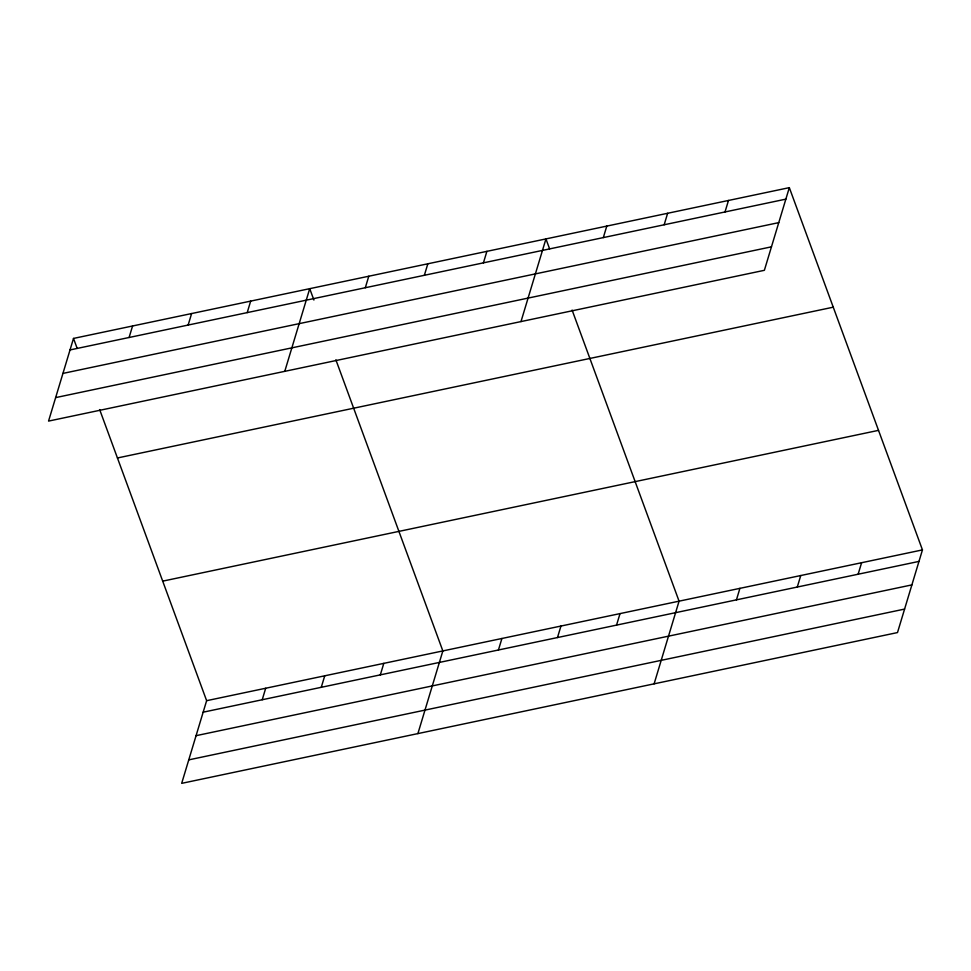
<?xml version="1.0" encoding="UTF-8"?>
<svg xmlns="http://www.w3.org/2000/svg" width="971" height="971" viewBox="0 0 971 971"><rect width="100%" height="100%" fill="white"/><g stroke="black" fill="none" stroke-linecap="round" stroke-linejoin="round"><path stroke-width="1.46" d="M73.505 338.43L48.55 421.098L764.371 270.314L789.326 187.646L73.505 338.43L77.17 348.395M129.094 337.495L132.566 325.989M188.143 325.054L191.615 313.548M247.204 312.613L250.676 301.107M284.77 371.335L309.725 288.666L313.912 300.051M99.661 409.592L206.629 700.686L181.674 783.354L897.495 632.57L922.45 549.902L789.326 187.646M365.314 287.732L368.786 276.225M262.219 699.751L265.69 688.245M424.363 275.291L427.835 263.784M321.267 687.31L324.739 675.816M483.424 262.85L486.896 251.343M380.329 674.869L383.8 663.375M520.99 321.583L545.945 238.915L549.61 248.867M417.894 733.603L442.849 650.934L335.881 359.828M603.319 237.592L606.79 226.097M498.439 649.987L501.91 638.493M664.164 224.774L667.635 213.28M557.488 637.546L560.959 626.052M725.009 211.957L728.481 200.463M616.549 625.106L620.02 613.611M654.114 683.839L679.069 601.17L572.101 310.065M736.443 599.86L739.914 588.353M797.288 587.042L800.759 575.536M858.133 574.225L861.605 562.719M70.033 349.936L785.855 199.14M62.945 373.41L778.766 222.626M55.638 397.612L771.46 246.828M117.442 457.972L833.252 307.188M162.703 581.144L878.524 430.359M206.629 700.686L922.45 549.902M203.157 712.192L918.979 561.408M196.069 735.678L911.89 584.894M188.762 759.868L904.584 609.084"/></g></svg>
